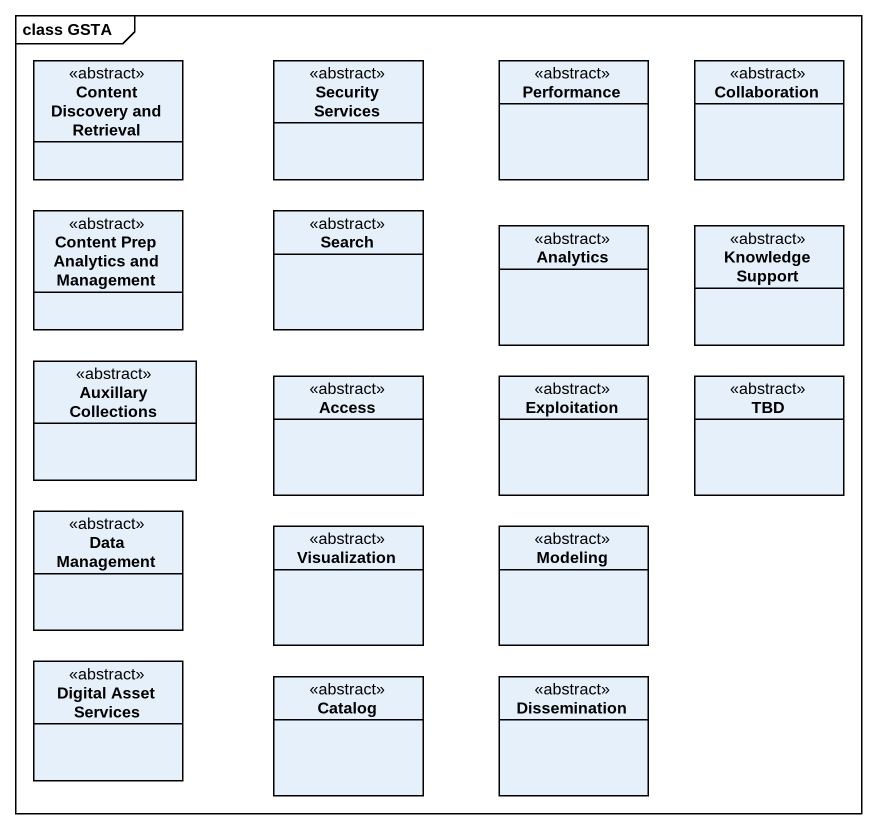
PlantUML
@startuml
mainframe class GSTA
hide circle
hide empty members
class "Content Discovery and Retrieval" as Content_Discovery_and <<abstract>>
class "Security Services" as Security_Services <<abstract>>
class Performance <<abstract>>
class Collaboration <<abstract>>
class "Content Prep Analytics and Management" as Content_Prep_Analytics_and <<abstract>>
class Search <<abstract>>
class Analytics <<abstract>>
class "Knowledge Support" as Knowledge_Support <<abstract>>
class "Auxillary Collections" as Auxillary_Collections <<abstract>>
class Access <<abstract>>
class Exploitation <<abstract>>
class TBD <<abstract>>
class "Data Management" as Data_Management <<abstract>>
class Visualization <<abstract>>
class Modeling <<abstract>>
class "Digital Asset Services" as Digital_Asset_Services <<abstract>>
class Catalog <<abstract>>
class Dissemination <<abstract>>
@enduml
